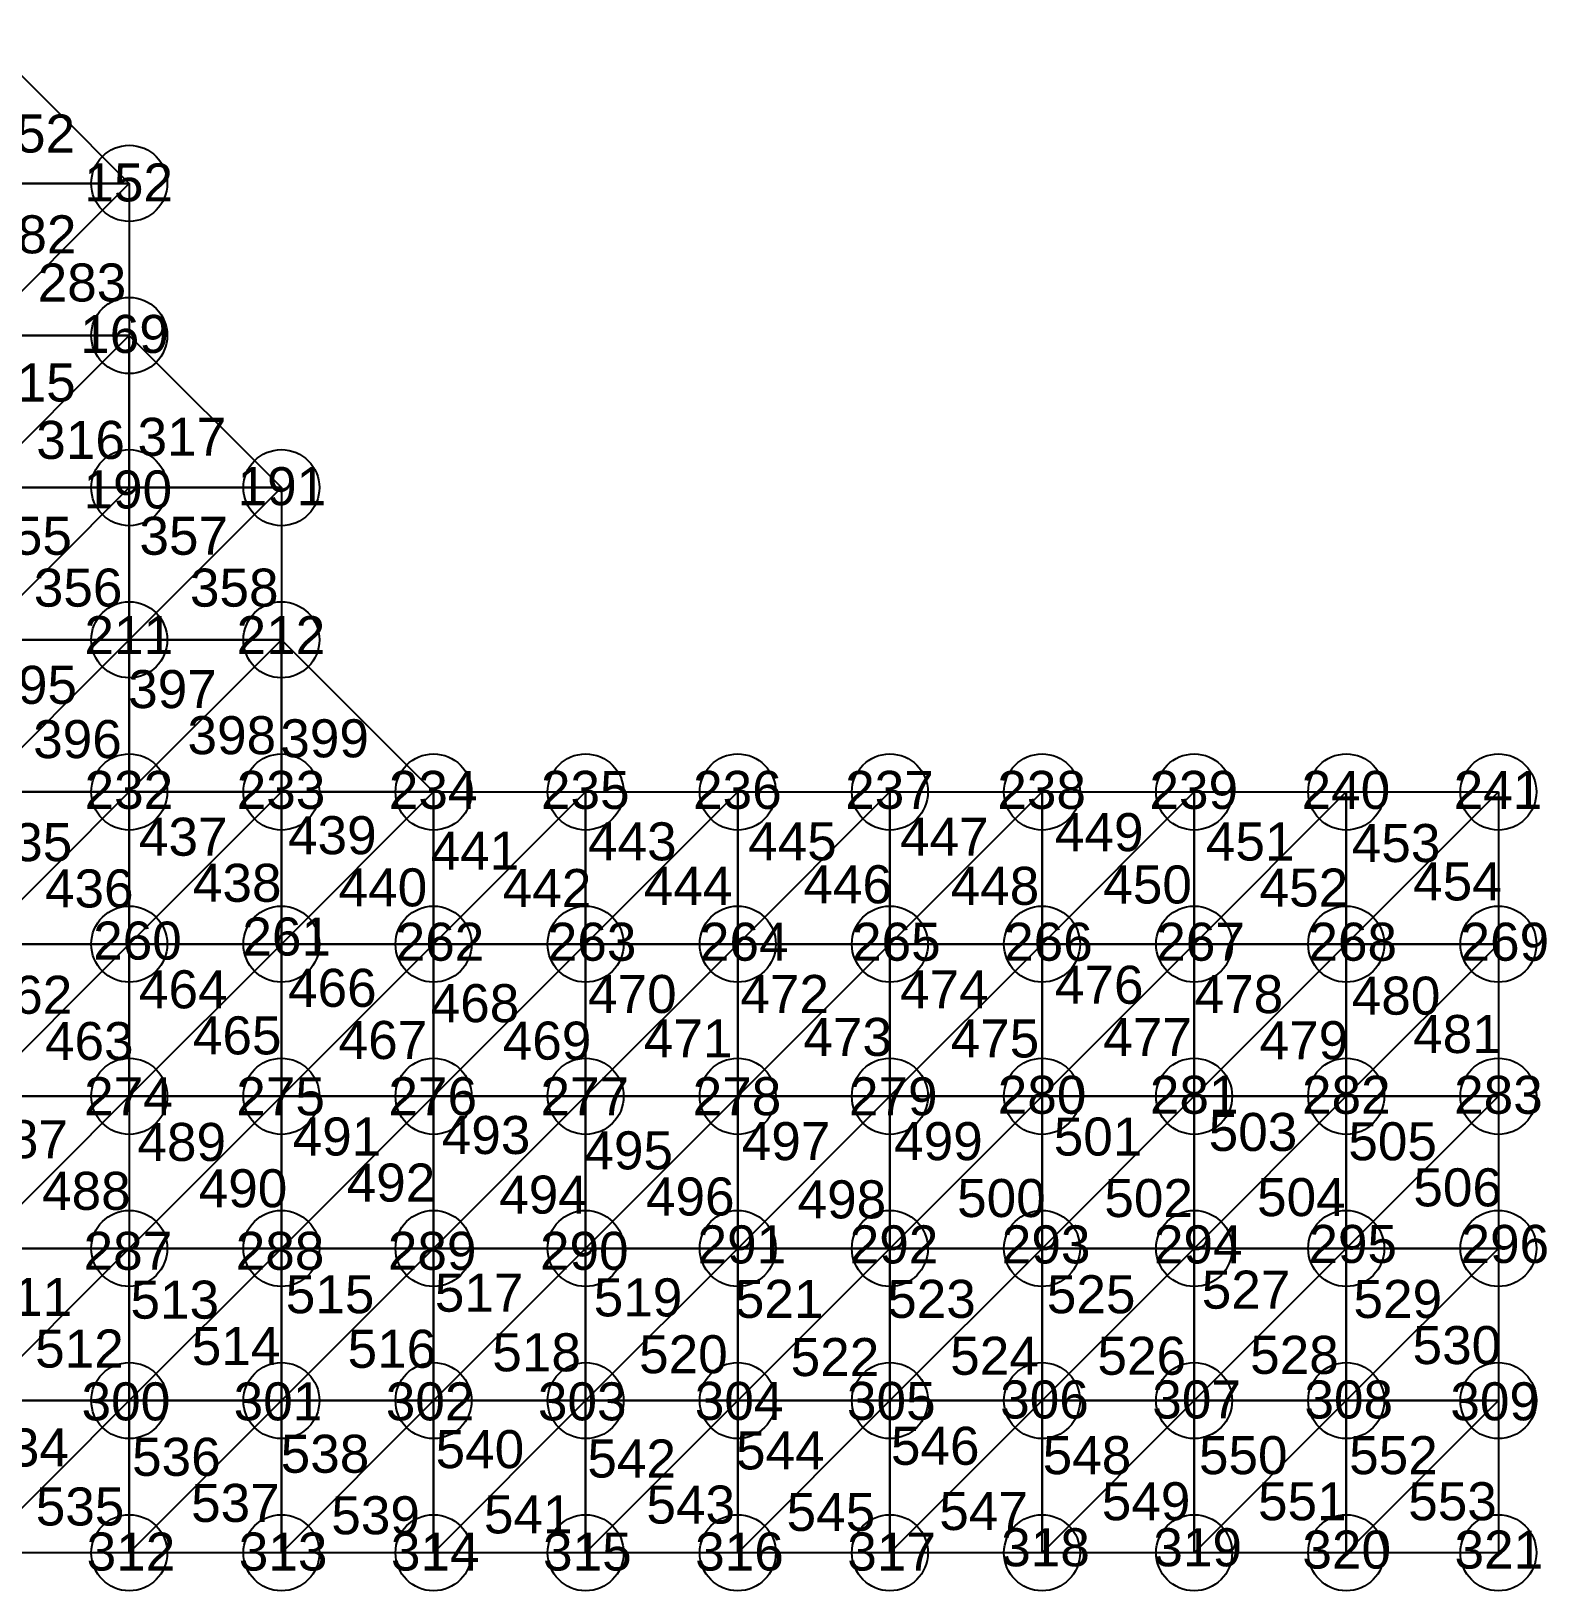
# Model space of a CAD drawing. Header units: inches. Extents: x -1 to 117, y -1 to 97.
# Drawn here: x 77.42 to 117.27, y -1 to 40 of the extents above; entities that cross this region are included whole.
import ezdxf

# ---------------------------------------------------------------- set-up
doc = ezdxf.new("R2010")
doc.units = ezdxf.units.IN
doc.header["$MEASUREMENT"] = 0
for name, color, linetype in [('ELEMENTO TRIANGULAR', 7, 'Continuous'), ('NODE', 7, 'Continuous'), ('NÚMERO DO ELEMENTO', 7, 'Continuous'), ('NÚMERO DOS NÓS', 7, 'Continuous')]:
    doc.layers.add(name, color=color, linetype=linetype)
doc.styles.get("Standard").update_dxf_attribs({"font": 'arial.ttf'})

msp = doc.modelspace()

# ---------------------------------------------------------------- linework, layer by layer
at = {"layer": 'ELEMENTO TRIANGULAR'}
for points in [[(80, 36), (76, 36), (76, 40), (80, 36)], [(80, 36), (76, 32), (76, 36), (80, 36)], [(80, 36), (80, 32), (76, 32), (80, 36)], [(80, 32), (76, 28), (76, 32), (80, 32)], [(80, 32), (80, 28), (76, 28), (80, 32)], [(84, 28), (80, 28), (80, 32), (84, 28)], [(80, 28), (76, 24), (76, 28), (80, 28)], [(80, 28), (80, 24), (76, 24), (80, 28)], [(84, 28), (80, 24), (80, 28), (84, 28)], [(84, 28), (84, 24), (80, 24), (84, 28)], [(80, 24), (76, 20), (76, 24), (80, 24)], [(80, 24), (80, 20), (76, 20), (80, 24)], [(84, 24), (80, 20), (80, 24), (84, 24)], [(84, 24), (84, 20), (80, 20), (84, 24)], [(88, 20), (84, 20), (84, 24), (88, 20)], [(80, 20), (76, 16), (76, 20), (80, 20)], [(80, 20), (80, 16), (76, 16), (80, 20)], [(84, 20), (80, 16), (80, 20), (84, 20)], [(84, 20), (84, 16), (80, 16), (84, 20)], [(88, 20), (84, 16), (84, 20), (88, 20)], [(88, 20), (88, 16), (84, 16), (88, 20)], [(92, 20), (88, 16), (88, 20), (92, 20)], [(92, 20), (92, 16), (88, 16), (92, 20)], [(96, 20), (92, 16), (92, 20), (96, 20)], [(96, 20), (96, 16), (92, 16), (96, 20)], [(100, 20), (96, 16), (96, 20), (100, 20)], [(100, 20), (100, 16), (96, 16), (100, 20)], [(104, 20), (100, 16), (100, 20), (104, 20)], [(104, 20), (104, 16), (100, 16), (104, 20)], [(108, 20), (104, 16), (104, 20), (108, 20)], [(108, 20), (108, 16), (104, 16), (108, 20)], [(112, 20), (108, 16), (108, 20), (112, 20)], [(112, 20), (112, 16), (108, 16), (112, 20)], [(116, 20), (112, 16), (112, 20), (116, 20)], [(116, 20), (116, 16), (112, 16), (116, 20)], [(80, 16), (76, 12), (76, 16), (80, 16)], [(80, 16), (80, 12), (76, 12), (80, 16)], [(84, 16), (80, 12), (80, 16), (84, 16)], [(84, 16), (84, 12), (80, 12), (84, 16)], [(88, 16), (84, 12), (84, 16), (88, 16)], [(88, 16), (88, 12), (84, 12), (88, 16)], [(92, 16), (88, 12), (88, 16), (92, 16)], [(92, 16), (92, 12), (88, 12), (92, 16)], [(96, 16), (92, 12), (92, 16), (96, 16)], [(96, 16), (96, 12), (92, 12), (96, 16)], [(100, 16), (96, 12), (96, 16), (100, 16)], [(100, 16), (100, 12), (96, 12), (100, 16)], [(104, 16), (100, 12), (100, 16), (104, 16)], [(104, 16), (104, 12), (100, 12), (104, 16)], [(108, 16), (104, 12), (104, 16), (108, 16)], [(108, 16), (108, 12), (104, 12), (108, 16)], [(112, 16), (108, 12), (108, 16), (112, 16)], [(112, 16), (112, 12), (108, 12), (112, 16)], [(116, 16), (112, 12), (112, 16), (116, 16)], [(116, 16), (116, 12), (112, 12), (116, 16)], [(80, 12), (76, 8), (76, 12), (80, 12)], [(80, 12), (80, 8), (76, 8), (80, 12)], [(84, 12), (80, 8)], [(84, 12), (84, 8), (80, 8), (84, 12)], [(80, 12), (84, 12)], [(88, 12), (84, 8), (84, 12), (88, 12)], [(88, 12), (88, 8), (84, 8), (88, 12)], [(92, 12), (88, 8), (88, 12), (92, 12)], [(92, 12), (92, 8), (88, 8), (92, 12)], [(96, 12), (92, 8), (92, 12), (96, 12)], [(96, 12), (96, 8), (92, 8), (96, 12)], [(100, 12), (96, 8), (96, 12), (100, 12)], [(100, 12), (100, 8), (96, 8), (100, 12)], [(104, 12), (100, 8), (100, 12), (104, 12)], [(104, 12), (104, 8), (100, 8), (104, 12)], [(108, 12), (104, 8), (104, 12), (108, 12)], [(108, 12), (108, 8), (104, 8), (108, 12)], [(112, 12), (108, 8), (108, 12), (112, 12)], [(112, 12), (112, 8), (108, 8), (112, 12)], [(116, 12), (112, 8), (112, 12), (116, 12)], [(116, 12), (116, 8), (112, 8), (116, 12)], [(80, 8), (76, 4), (76, 8), (80, 8)], [(80, 8), (80, 4), (76, 4), (80, 8)], [(84, 8), (80, 4), (80, 8), (84, 8)], [(84, 8), (84, 4), (80, 4), (84, 8)], [(88, 8), (84, 4), (84, 8), (88, 8)], [(88, 8), (88, 4), (84, 4), (88, 8)], [(92, 8), (88, 4), (88, 8), (92, 8)], [(92, 8), (92, 4), (88, 4), (92, 8)], [(96, 8), (92, 4), (92, 8), (96, 8)], [(96, 8), (96, 4), (92, 4), (96, 8)], [(100, 8), (96, 4), (96, 8), (100, 8)], [(100, 8), (100, 4), (96, 4), (100, 8)], [(104, 8), (100, 4), (100, 8), (104, 8)], [(104, 8), (104, 4), (100, 4), (104, 8)], [(108, 8), (104, 4), (104, 8), (108, 8)], [(108, 8), (108, 4), (104, 4), (108, 8)], [(112, 8), (108, 4), (108, 8), (112, 8)], [(112, 8), (112, 4), (108, 4), (112, 8)], [(116, 8), (112, 4), (112, 8), (116, 8)], [(116, 8), (116, 4), (112, 4), (116, 8)], [(80, 4), (76, 0), (76, 4), (80, 4)], [(80, 4), (80, 0), (76, 0), (80, 4)], [(84, 4), (80, 0), (80, 4), (84, 4)], [(84, 4), (84, 0), (80, 0), (84, 4)], [(88, 4), (84, 0), (84, 4), (88, 4)], [(88, 4), (88, 0), (84, 0), (88, 4)], [(92, 4), (88, 0), (88, 4), (92, 4)], [(92, 4), (92, 0), (88, 0), (92, 4)], [(96, 4), (92, 0), (92, 4), (96, 4)], [(96, 4), (96, 0), (92, 0), (96, 4)], [(100, 4), (96, 0), (96, 4), (100, 4)], [(100, 4), (100, 0), (96, 0), (100, 4)], [(104, 4), (100, 0), (100, 4), (104, 4)], [(104, 4), (104, 0), (100, 0), (104, 4)], [(108, 4), (104, 0), (104, 4), (108, 4)], [(108, 4), (108, 0), (104, 0), (108, 4)], [(112, 4), (108, 0), (108, 4), (112, 4)], [(112, 4), (112, 0), (108, 0), (112, 4)], [(116, 4), (112, 0), (112, 4), (116, 4)], [(116, 4), (116, 0), (112, 0), (116, 4)]]:
    msp.add_lwpolyline(points, dxfattribs=at)
at = {"layer": 'NODE'}
for centre in [(80, 36), (80, 32), (80, 28), (84, 28), (80, 24), (84, 24), (80, 20), (84, 20), (88, 20), (92, 20), (96, 20), (100, 20), (104, 20), (108, 20), (112, 20), (116, 20), (80, 16), (84, 16), (88, 16), (92, 16), (96, 16), (100, 16), (104, 16), (108, 16), (112, 16), (116, 16), (80, 12), (84, 12), (88, 12), (92, 12), (96, 12), (100, 12), (104, 12), (108, 12), (112, 12), (116, 12), (80, 8), (84, 8), (88, 8), (92, 8), (96, 8), (100, 8), (104, 8), (108, 8), (112, 8), (116, 8), (80, 4), (84, 4), (88, 4), (92, 4), (96, 4), (100, 4), (104, 4), (108, 4), (112, 4), (116, 4), (80, 0), (84, 0), (88, 0), (92, 0), (96, 0), (100, 0), (104, 0), (108, 0), (112, 0), (116, 0)]:
    msp.add_circle(centre, 1, dxfattribs=at)

# ---------------------------------------------------------------- texts
at = {"layer": 'NÚMERO DO ELEMENTO'}
for s, p in [('252', (76.245, 36.81)), ('282', (76.281, 34.16)), ('283', (77.591, 32.894)), ('315', (76.262, 30.265)), ('316', (77.555, 28.756)), ('317', (80.218, 28.837)), ('355', (76.162, 26.236)), ('357', (80.267, 26.236)), ('356', (77.49, 24.872)), ('358', (81.595, 24.872)), ('395', (76.295, 22.317)), ('397', (79.971, 22.205)), ('396', (77.473, 20.89)), ('398', (81.531, 20.993)), ('399', (83.971, 20.911)), ('437', (80.254, 18.324)), ('439', (84.174, 18.364)), ('447', (100.266, 18.323)), ('449', (104.339, 18.444)), ('435', (76.171, 18.181)), ('441', (87.924, 17.96)), ('443', (92.062, 18.202)), ('445', (96.273, 18.202)), ('451', (108.308, 18.198)), ('453', (112.144, 18.158)), ('438', (81.673, 17.113)), ('446', (97.725, 17.073)), ('448', (101.597, 17.033)), ('450', (105.611, 17.068)), ('454', (113.758, 17.149)), ('436', (77.783, 16.964)), ('440', (85.504, 16.992)), ('442', (89.82, 16.975)), ('444', (93.53, 17.033)), ('452', (109.721, 16.987)), ('462', (76.171, 14.169)), ('464', (80.254, 14.312)), ('466', (84.174, 14.351)), ('470', (92.062, 14.19)), ('472', (96.068, 14.19)), ('474', (100.266, 14.311)), ('476', (104.339, 14.432)), ('478', (108.012, 14.186)), ('468', (87.924, 13.948)), ('480', (112.144, 14.146)), ('463', (77.783, 12.952)), ('465', (81.673, 13.101)), ('467', (85.504, 12.98)), ('469', (89.82, 12.963)), ('471', (93.53, 13.02)), ('473', (97.725, 13.061)), ('475', (101.597, 13.02)), ('477', (105.611, 13.056)), ('479', (109.721, 12.975)), ('481', (113.758, 13.137)), ('493', (88.216, 10.483)), ('503', (108.382, 10.563)), ('487', (76.056, 10.372)), ('489', (80.214, 10.3)), ('491', (84.296, 10.443)), ('495', (91.967, 10.079)), ('497', (96.105, 10.321)), ('499', (100.111, 10.321)), ('501', (104.308, 10.442)), ('505', (112.054, 10.318)), ('488', (77.707, 9.015)), ('490', (81.825, 9.083)), ('492', (85.716, 9.232)), ('494', (89.727, 8.916)), ('496', (93.586, 8.866)), ('500', (101.767, 8.825)), ('502', (105.639, 8.825)), ('504', (109.654, 8.849)), ('506', (113.764, 9.106)), ('498', (97.573, 8.791)), ('527', (108.2, 6.417)), ('511', (76.168, 6.226)), ('513', (80.032, 6.154)), ('515', (84.115, 6.297)), ('517', (88.034, 6.337)), ('519', (92.212, 6.214)), ('521', (95.923, 6.175)), ('523', (99.929, 6.175)), ('525', (104.127, 6.296)), ('529', (112.19, 6.172)), ('512', (77.525, 4.869)), ('514', (81.644, 4.937)), ('516', (85.741, 4.862)), ('518', (89.546, 4.77)), ('530', (113.744, 4.96)), ('520', (93.405, 4.72)), ('522', (97.391, 4.645)), ('524', (101.586, 4.679)), ('526', (105.457, 4.679)), ('528', (109.472, 4.703)), ('534', (76.082, 2.268)), ('546', (100.027, 2.312)), ('536', (80.073, 2.022)), ('538', (83.981, 2.103)), ('540', (88.055, 2.224)), ('542', (92.045, 1.978)), ('544', (95.954, 2.191)), ('548', (104.017, 2.066)), ('550', (108.126, 2.066)), ('552', (112.076, 2.066)), ('535', (77.541, 0.717)), ('537', (81.626, 0.811)), ('543', (93.598, 0.767)), ('549', (105.571, 0.855)), ('551', (109.679, 0.855)), ('553', (113.629, 0.855)), ('539', (85.312, 0.486)), ('541', (89.326, 0.509)), ('545', (97.284, 0.574)), ('547', (101.299, 0.598))]:
    msp.add_text(s, height=1, dxfattribs=at).set_placement(p)
at = {"layer": 'NÚMERO DOS NÓS'}
for s, p in [('152', (78.819, 35.524)), ('169', (78.71, 31.542)), ('190', (78.796, 27.453)), ('191', (82.848, 27.539)), ('211', (78.822, 23.625)), ('212', (82.822, 23.625)), ('232', (78.825, 19.555)), ('233', (82.825, 19.555)), ('234', (86.825, 19.555)), ('235', (90.825, 19.555)), ('236', (94.825, 19.555)), ('237', (98.825, 19.555)), ('238', (102.825, 19.555)), ('239', (106.825, 19.555)), ('240', (110.825, 19.555)), ('241', (114.825, 19.555)), ('260', (79.051, 15.593)), ('261', (82.974, 15.7)), ('262', (87.004, 15.563)), ('263', (91.004, 15.563)), ('264', (95.004, 15.563)), ('265', (99.004, 15.563)), ('266', (103.004, 15.563)), ('267', (107.004, 15.563)), ('268', (111.004, 15.563)), ('269', (115.004, 15.563)), ('274', (78.814, 11.502)), ('275', (82.814, 11.502)), ('276', (86.814, 11.502)), ('277', (90.814, 11.502)), ('278', (94.814, 11.502)), ('279', (98.923, 11.5)), ('280', (102.836, 11.54)), ('281', (106.836, 11.54)), ('282', (110.836, 11.54)), ('283', (114.836, 11.54)), ('291', (94.943, 7.607)), ('292', (98.943, 7.607)), ('293', (102.943, 7.607)), ('294', (106.943, 7.607)), ('295', (111.004, 7.619)), ('296', (115.004, 7.619)), ('287', (78.799, 7.438)), ('288', (82.799, 7.438)), ('289', (86.799, 7.438)), ('290', (90.799, 7.438)), ('306', (102.9, 3.53)), ('307', (106.9, 3.53)), ('308', (110.9, 3.53)), ('300', (78.745, 3.48)), ('301', (82.745, 3.48)), ('302', (86.745, 3.48)), ('303', (90.745, 3.48)), ('304', (94.871, 3.492)), ('305', (98.871, 3.492)), ('309', (114.737, 3.482)), ('312', (78.88, -0.468)), ('313', (82.88, -0.468)), ('314', (86.88, -0.468)), ('315', (90.88, -0.468)), ('316', (94.88, -0.468)), ('317', (98.88, -0.468)), ('318', (102.928, -0.356)), ('319', (106.928, -0.356)), ('320', (110.847, -0.416)), ('321', (114.847, -0.416))]:
    msp.add_text(s, height=1, dxfattribs=at).set_placement(p)

doc.saveas('drawing.dxf')
